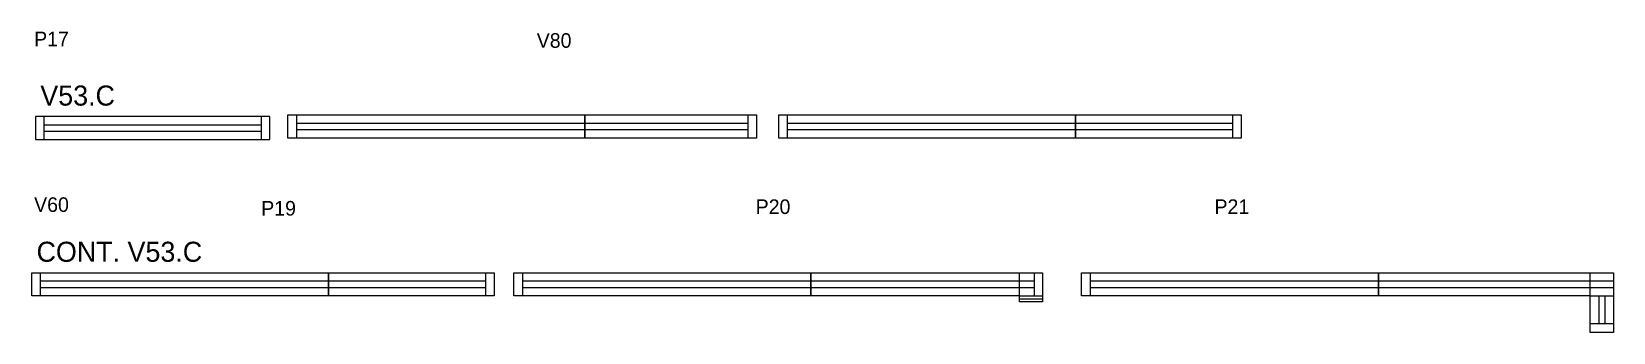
# Model space of a CAD drawing. Header units: metres. Extents: x 4077 to 5377, y 1034 to 1282.
import ezdxf

# ---------------------------------------------------------------- set-up
doc = ezdxf.new("R2010")
doc.units = ezdxf.units.M
for name, color, linetype in [('5', 7, 'Continuous'), ('NOMENCLATURA', 7, 'Continuous'), ('Painéis', 7, 'Continuous'), ('SARR_2.2x7', 7, 'Continuous'), ('SARR_EDITAR', 7, 'Continuous')]:
    doc.layers.add(name, color=color, linetype=linetype)

msp = doc.modelspace()

# ---------------------------------------------------------------- linework, layer by layer
at = {"layer": 'Painéis', "color": 7, "lineweight": 25}
for p, q in [((4717.1, 1083.4), (4907.6, 1083.4)), ((4717.1, 1064.4), (4717.1, 1083.4)), ((4888.6, 1064.4), (4888.6, 1083.4)), ((4907.6, 1083.4), (4907.6, 1059.4)), ((5183.6, 1083.4), (5376.6, 1083.4)), ((5183.6, 1064.4), (5183.6, 1083.4)), ((5357.6, 1064.4), (5357.6, 1083.4)), ((5376.6, 1083.4), (5376.6, 1034.4)), ((4888.6, 1064.4), (4717.1, 1064.4)), ((4888.6, 1059.4), (4888.6, 1064.4)), ((4907.6, 1059.4), (4888.6, 1059.4)), ((5357.6, 1064.4), (5183.6, 1064.4)), ((5357.6, 1034.4), (5357.6, 1064.4)), ((5376.6, 1034.4), (5357.6, 1034.4))]:
    msp.add_line(p, q, dxfattribs=at)
msp.add_lwpolyline([(4080, 1211.8), (4080, 1192.8), (4272.5, 1192.8), (4272.5, 1211.8), (4080, 1211.8)], dxfattribs=at)
for points in [[(4531.4, 1194.1), (4287.4, 1194.1), (4287.4, 1213.1), (4531.4, 1213.1)], [(4531.4, 1213.1), (4672.4, 1213.1), (4672.4, 1194.1), (4531.4, 1194.1)], [(4934.7, 1194.1), (4690.7, 1194.1), (4690.7, 1213.1), (4934.7, 1213.1)], [(4934.7, 1213.1), (5070.7, 1213.1), (5070.7, 1194.1), (4934.7, 1194.1)], [(4320.9, 1064.4), (4076.9, 1064.4), (4076.9, 1083.4), (4320.9, 1083.4)], [(4320.9, 1083.4), (4456.9, 1083.4), (4456.9, 1064.4), (4320.9, 1064.4)], [(4717.1, 1064.4), (4473.1, 1064.4), (4473.1, 1083.4), (4717.1, 1083.4)], [(5183.6, 1064.4), (4939.6, 1064.4), (4939.6, 1083.4), (5183.6, 1083.4)]]:
    msp.add_lwpolyline(points, close=True, dxfattribs=at)
at = {"layer": 'SARR_2.2x7', "color": 7, "lineweight": 25}
for p, q in [((4087, 1211.8), (4087, 1192.8)), ((4265.5, 1211.8), (4265.5, 1192.8)), ((4294.4, 1213.1), (4294.4, 1194.1)), ((4665.4, 1213.1), (4665.4, 1194.1)), ((4697.7, 1213.1), (4697.7, 1194.1)), ((5063.7, 1213.1), (5063.7, 1194.1)), ((4265.5, 1204.8), (4087, 1204.8)), ((4087, 1199.8), (4265.5, 1199.8)), ((4531.4, 1206.1), (4294.4, 1206.1)), ((4294.4, 1201.1), (4531.4, 1201.1)), ((4665.4, 1206.1), (4531.4, 1206.1)), ((4531.4, 1201.1), (4665.4, 1201.1)), ((4934.7, 1206.1), (4697.7, 1206.1)), ((4697.7, 1201.1), (4934.7, 1201.1)), ((5063.7, 1206.1), (4934.7, 1206.1)), ((4934.7, 1201.1), (5063.7, 1201.1)), ((4083.9, 1083.4), (4083.9, 1064.4)), ((4449.9, 1083.4), (4449.9, 1064.4)), ((4480.1, 1083.4), (4480.1, 1064.4)), ((4900.6, 1083.4), (4900.6, 1064.4)), ((4946.6, 1083.4), (4946.6, 1064.4)), ((4320.9, 1076.4), (4083.9, 1076.4)), ((4083.9, 1071.4), (4320.9, 1071.4)), ((4449.9, 1076.4), (4320.9, 1076.4)), ((4320.9, 1071.4), (4449.9, 1071.4)), ((4717.1, 1076.4), (4480.1, 1076.4)), ((4480.1, 1071.4), (4717.1, 1071.4)), ((4900.6, 1076.4), (4717.1, 1076.4)), ((4717.1, 1071.4), (4900.6, 1071.4)), ((5183.6, 1076.4), (4946.6, 1076.4)), ((4946.6, 1071.4), (5183.6, 1071.4)), ((5376.6, 1076.4), (5183.6, 1076.4)), ((5183.6, 1071.4), (5376.6, 1071.4)), ((5357.6, 1064.4), (5376.6, 1064.4)), ((5364.6, 1064.4), (5364.6, 1041.4)), ((5369.6, 1064.4), (5369.6, 1041.4)), ((5376.6, 1041.4), (5357.6, 1041.4))]:
    msp.add_line(p, q, dxfattribs=at)
at = {"layer": 'SARR_EDITAR', "color": 7, "lineweight": 25}
for p, q in [((4888.6, 1064.4), (4907.6, 1064.4)), ((4888.6, 1061.9), (4907.6, 1061.9))]:
    msp.add_line(p, q, dxfattribs=at)

# ---------------------------------------------------------------- texts
at = {"layer": '5', "color": 7, "lineweight": 25}
for s, p in [('P17', (4078.9, 1269.6)), ('V80', (4491.9, 1268.3)), ('V60', (4078.9, 1133.4)), ('P20', (4671.8, 1131.7)), ('P21', (5048.8, 1131.7)), ('P19', (4265.5, 1130.4))]:
    msp.add_text(s, height=12, dxfattribs=at).set_placement(p)
at = {"layer": 'NOMENCLATURA', "color": 7, "lineweight": 25}
for s, p in [('V53.C', (4084, 1220.8)), ('CONT. V53.C', (4080.9, 1092.4))]:
    msp.add_text(s, height=16.5, dxfattribs=at).set_placement(p)

doc.saveas('drawing.dxf')
